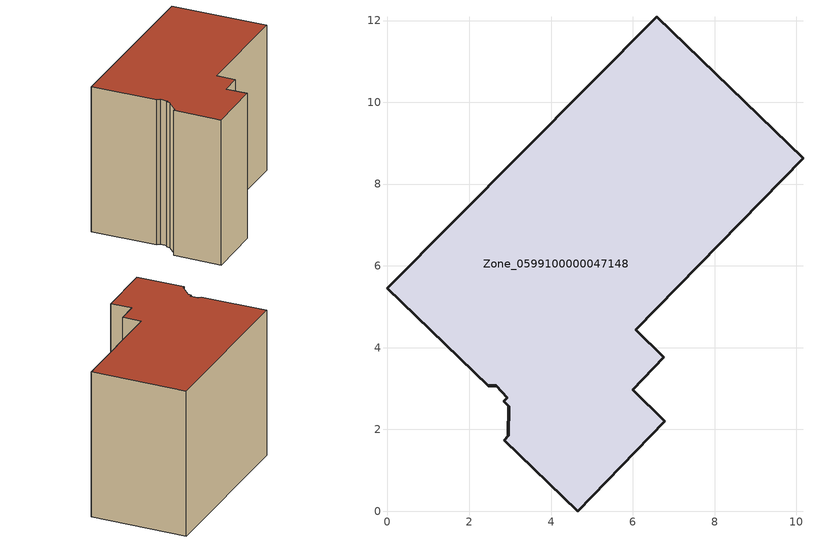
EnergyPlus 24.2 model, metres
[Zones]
Zone_0599100000047148
 floor ground (C_G): 2.93,2.77 2.66,3.07 2.46,3.06 0,5.45 6.58,12.09 10.16,8.63 6.07,4.44 6.76,3.76 6,2.97 6.78,2.2 4.65,0 2.85,1.74 2.95,1.85 2.97,2.57 2.85,2.69 z0
 wall outside (C_F): 2.66,3.07 2.93,2.77 2.85,2.69 2.97,2.57 2.95,1.85 2.85,1.74 4.65,0 6.78,2.2 6,2.97 6.76,3.76 6.07,4.44 10.16,8.63 6.58,12.09 0,5.45 2.46,3.06 2.66,3.07 z0:7.83
 roof outside (C_R): 2.93,2.77 2.85,2.69 2.97,2.57 2.95,1.85 2.85,1.74 4.65,0 6.78,2.2 6,2.97 6.76,3.76 6.07,4.44 10.16,8.63 6.58,12.09 0,5.45 2.46,3.06 2.66,3.07 z7.83
[BUILDING]
Pand.0599100000047148: North Axis=0; Terrain=City; Loads Convergence Tolerance Value=0.04; Temperature Convergence Tolerance Value=0.4; Solar Distribution=FullExterior; Maximum Number of Warmup Days=25; Minimum Number of Warmup Days=1
[Site:Location]
Rotterdam.The.Hague.AP_ZH_NLD Design_Conditions: Latitude=51.96; Longitude=4.45; Time Zone=1; Elevation=-4.5
[SITE:GROUNDTEMPERATURE:BUILDINGSURFACE]
18, 18, 18, 18, 18, 18, 18, 18, 18, 18, 18, 18
[MATERIAL] Thermal Absorptance=0.9; Solar Absorptance=0.7; Visible Absorptance=0.7
Name | Roughness | Thickness | Conductivity | Density | Specific Heat
G.TI.1946 | MediumSmooth | 0.15 | 1 | 540 | 1210
F.TI.1946 | Rough | 0.3 | 0.857143 | 1920 | 840
R.TI.1946 | MediumRough | 0.2 | 0.1 | 1500 | 1000
[CONSTRUCTION]
C_G: G.TI.1946
C_F: F.TI.1946
C_R: R.TI.1946
[ZONE]
Zone_0599100000047148: Type=1; Multiplier=1; Ceiling Height=Autocalculate; Volume=Autocalculate; Floor Area=autocalculate; Part of Total Floor Area=Yes
[ZONEINFILTRATION:DESIGNFLOWRATE]
Infil_Zone_0599100000047148: Zone or ZoneList or Space or SpaceList=Zone_0599100000047148; Schedule=AlwaysOn; Design Flow Rate Calculation Method=Flow/Area; Flow Rate per Floor Area=0.003; Constant Term Coefficient=1; Temperature Term Coefficient=0; Velocity Term Coefficient=0; Velocity Squared Term Coefficient=0
[HVACTEMPLATE:ZONE:IDEALLOADSAIRSYSTEM]
Zone_0599100000047148: Maximum Heating Supply Air Temperature=50; Minimum Cooling Supply Air Temperature=13; Maximum Heating Supply Air Humidity Ratio=0.0156; Minimum Cooling Supply Air Humidity Ratio=0.0077; Heating Limit=NoLimit; Cooling Limit=NoLimit; Dehumidification Control Type=ConstantSensibleHeatRatio; Cooling Sensible Heat Ratio=0.7; Dehumidification Setpoint=60; Humidification Control Type=None; Humidification Setpoint=30; Outdoor Air Method=None; Outdoor Air Flow Rate per Person=0.00944; Outdoor Air Flow Rate per Zone Floor Area=0; Outdoor Air Flow Rate per Zone=0; Demand Controlled Ventilation Type=None; Outdoor Air Economizer Type=NoEconomizer; Heat Recovery Type=None; Sensible Heat Recovery Effectiveness=0.7; Latent Heat Recovery Effectiveness=0.65
[ZONECONTROL:THERMOSTAT]
ThermostatControl_Zone_0599100000047148: Zone or ZoneList=Zone_0599100000047148; Control Type Schedule=DualSetpointControlType; Control 1=Thermostat_Zone_0599100000047148; Temperature Difference Between Cutout And Setpoint=0
[THERMOSTATSETPOINT:DUALSETPOINT]
Thermostat_Zone_0599100000047148: Heating Setpoint Temperature Schedule=HeatingSetpoint_Zone_0599100000047148; Cooling Setpoint Temperature Schedule=CoolingSetpoint_Zone_0599100000047148
[SCHEDULE:COMPACT]
HeatingSetpoint_Zone_0599100000047148: Through: 12/31, For: AllDays, Until: 24:00, 21
CoolingSetpoint_Zone_0599100000047148: Through: 12/31, For: AllDays, Until: 24:00, 24
DualSetpointControlType: Through: 12/31, For: AllDays, Until: 24:00, 4
AlwaysOn: Through: 12/31, For: AllDays, Until: 24:00, 1
